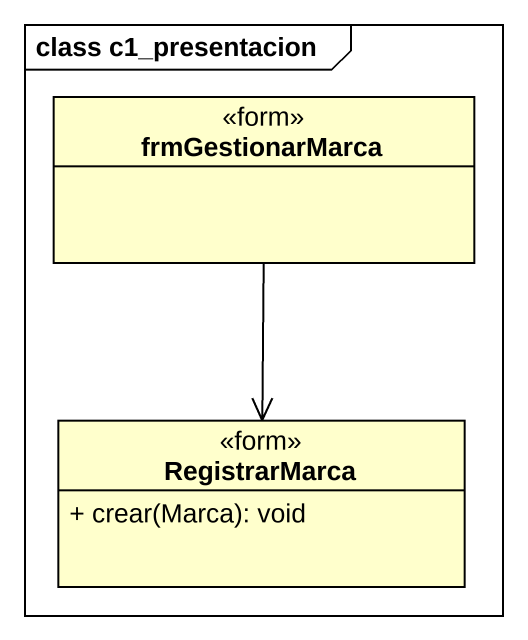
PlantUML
@startuml
mainframe class c1_presentacion
hide circle
hide empty members
skinparam classAttributeIconSize 0
class frmGestionarMarca <<form>>
class RegistrarMarca <<form>> {
  + crear(Marca): void
}
frmGestionarMarca --> RegistrarMarca
@enduml
